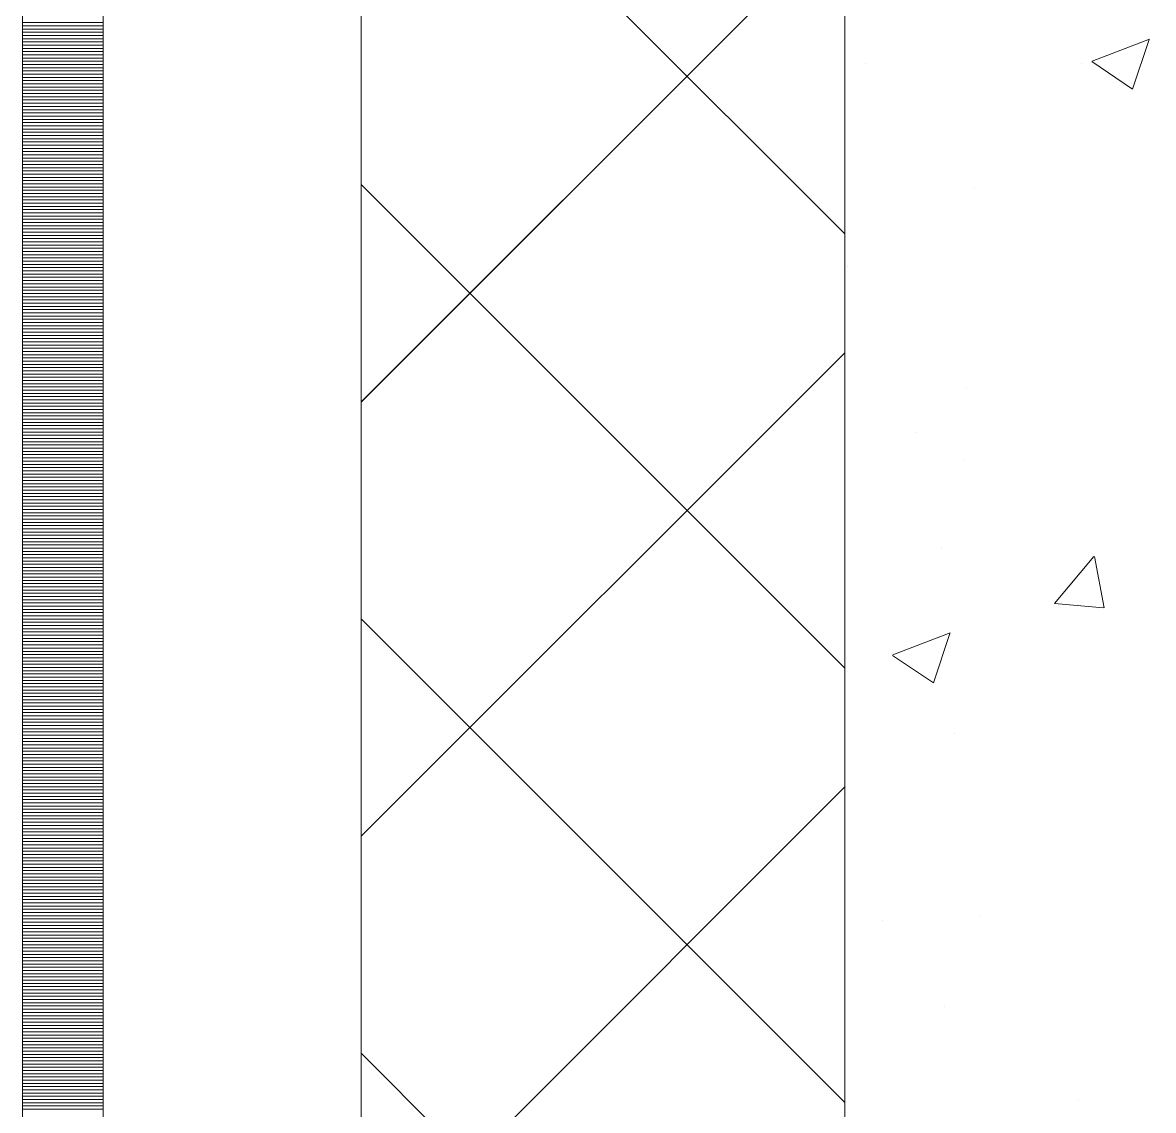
# Model space of a CAD drawing. Header units: millimetres. Extents: x 470010 to 1231400, y -134005 to 421770.
# Drawn here: x 672518.6 to 672869.3, y -40960.9 to -40623.5 of the extents above; entities that cross this region are included whole.
import ezdxf
from ezdxf.enums import TextEntityAlignment as Align

# ---------------------------------------------------------------- set-up
doc = ezdxf.new("R2010")
doc.units = ezdxf.units.MM
doc.linetypes.add('DASHED', pattern=[19.05, 12.7, -6.35])
doc.layers.get('Defpoints').update_dxf_attribs({"color": 140})
doc.layers.add('АР_Делит', color=120, linetype='Continuous', lineweight=0, plot=False)
for name, color, linetype, lineweight in [('АР_Стены ПЕНОблок', 52, 'Continuous', 20), ('АР_Тонкая', 254, 'Continuous', 5), ('АР_Утеплитель', 31, 'Continuous', 0), ('АР_Штриховка', 8, 'Continuous', 0)]:
    doc.layers.add(name, color=color, linetype=linetype, lineweight=lineweight)
doc.layers.add('РД_Оси_100', color=7, linetype='Continuous', lineweight=0, true_color=0x525252)
doc.styles.add('style1', font='ARIALN.TTF')

# ---------------------------------------------------------------- blocks, each defined once
blk = doc.blocks.new('СОШ_2200_АР_ОСИ_М100_28.05.24')
at = {"layer": 'АР_Делит', "color": 251, "linetype": 'DASHED', "true_color": 0x636466}
blk.add_lwpolyline([(114955, 135155), (114955, -355), (93595.036, -355), (93595.036, 13855), (94145, 13855), (94145, 68320), (66055, 68320), (66055, 13857.73), (83455, 13857.73), (83455, -355), (45245, -355), (45245, 13145), (44695, 13145), (44695, 26755), (45245, 26755), (45245, 68320), (20455, 68320), (20455, 26755), (27955, 26755), (27955, 13145), (-355, 13145), (-355, 100855)], dxfattribs=at)
blk = doc.blocks.new('A$C9108343f')
at = {"layer": 'АР_Стены ПЕНОблок', "color": 18, "linetype": 'Continuous', "lineweight": 20, "true_color": 0x000000}
blk.add_line((7054.96, 97555), (7054.96, 21355), dxfattribs=at)
at = {"layer": 'АР_Тонкая', "color": 18, "linetype": 'Continuous', "lineweight": 5, "true_color": 0x000000}
for p, q in [((6799.96, 97555), (6799.96, 21355)), ((6824.96, 97555), (6824.96, 21355)), ((6824.96, 21355), (6824.96, 97555)), ((6904.96, 21355), (6904.96, 97555))]:
    blk.add_line(p, q, dxfattribs=at)
at = {"layer": 'АР_Утеплитель', "color": 18, "linetype": 'Continuous', "lineweight": 0, "true_color": 0x000000}
for p, q in [((6904.96, 97555), (6904.96, 21355)), ((7054.96, 21355), (7054.96, 97555))]:
    blk.add_line(p, q, dxfattribs=at)
at = {"layer": 'АР_Штриховка', "color": 18, "linetype": 'Continuous', "lineweight": 0, "true_color": 0x000000}
for p, q in [((7054.96, 59677.22), (6904.96, 59827.22)), ((6904.96, 59625.08), (7054.96, 59775.08)), ((6799.96, 59742.75), (6824.96, 59742.75)), ((6799.96, 59741.75), (6824.96, 59741.75)), ((6799.96, 59740.75), (6824.96, 59740.75)), ((6799.96, 59739.75), (6824.96, 59739.75)), ((6799.96, 59738.75), (6824.96, 59738.75)), ((6799.96, 59737.75), (6824.96, 59737.75)), ((7131.69, 59730.81), (7149.48, 59737.64)), ((6799.96, 59736.75), (6824.96, 59736.75)), ((6799.96, 59735.75), (6824.96, 59735.75)), ((6799.96, 59734.75), (6824.96, 59734.75)), ((7144.27, 59722.14), (7149.42, 59737.49)), ((6799.96, 59733.75), (6824.96, 59733.75)), ((6799.96, 59732.75), (6824.96, 59732.75)), ((6799.96, 59731.75), (6824.96, 59731.75)), ((6799.96, 59730.75), (6824.96, 59730.75)), ((7131.63, 59730.67), (7144.26, 59722.14)), ((6799.96, 59729.75), (6824.96, 59729.75)), ((6799.96, 59728.75), (6824.96, 59728.75)), ((6799.96, 59727.75), (6824.96, 59727.75)), ((7061.34, 59730), (7061.34, 59730)), ((7128.34, 59730.06), (7128.34, 59730.06)), ((6799.96, 59726.75), (6824.96, 59726.75)), ((6799.96, 59725.75), (6824.96, 59725.75)), ((6799.96, 59724.75), (6824.96, 59724.75)), ((6799.96, 59723.75), (6824.96, 59723.75)), ((6799.96, 59722.75), (6824.96, 59722.75)), ((6799.96, 59721.75), (6824.96, 59721.75)), ((6799.96, 59720.75), (6824.96, 59720.75)), ((6799.96, 59719.75), (6824.96, 59719.75)), ((6799.96, 59718.75), (6824.96, 59718.75)), ((6799.96, 59717.75), (6824.96, 59717.75)), ((6799.96, 59716.75), (6824.96, 59716.75)), ((6799.96, 59715.75), (6824.96, 59715.75)), ((6799.96, 59714.75), (6824.96, 59714.75)), ((6799.96, 59713.75), (6824.96, 59713.75)), ((6799.96, 59712.75), (6824.96, 59712.75)), ((6799.96, 59711.75), (6824.96, 59711.75)), ((6799.96, 59710.75), (6824.96, 59710.75)), ((6799.96, 59709.75), (6824.96, 59709.75)), ((6799.96, 59708.75), (6824.96, 59708.75)), ((6799.96, 59707.75), (6824.96, 59707.75)), ((6799.96, 59706.75), (6824.96, 59706.75)), ((6799.96, 59705.75), (6824.96, 59705.75)), ((6799.96, 59704.75), (6824.96, 59704.75)), ((6799.96, 59703.75), (6824.96, 59703.75)), ((6799.96, 59702.75), (6824.96, 59702.75)), ((6799.96, 59701.75), (6824.96, 59701.75)), ((6799.96, 59700.75), (6824.96, 59700.75)), ((6799.96, 59699.75), (6824.96, 59699.75)), ((6799.96, 59698.75), (6824.96, 59698.75)), ((6799.96, 59697.75), (6824.96, 59697.75)), ((6799.96, 59696.75), (6824.96, 59696.75)), ((6799.96, 59695.75), (6824.96, 59695.75)), ((6799.96, 59694.75), (6824.96, 59694.75)), ((6799.96, 59693.75), (6824.96, 59693.75)), ((6799.96, 59692.75), (6824.96, 59692.75)), ((7054.96, 59542.52), (6904.96, 59692.52)), ((6799.96, 59691.75), (6824.96, 59691.75)), ((6799.96, 59690.75), (6824.96, 59690.75)), ((6799.96, 59689.75), (6824.96, 59689.75)), ((6799.96, 59688.75), (6824.96, 59688.75)), ((7095.12, 59691.36), (7095.12, 59691.36)), ((6799.96, 59687.75), (6824.96, 59687.75)), ((6799.96, 59686.75), (6824.96, 59686.75)), ((6799.96, 59685.75), (6824.96, 59685.75)), ((6799.96, 59684.75), (6824.96, 59684.75)), ((6799.96, 59683.75), (6824.96, 59683.75)), ((6799.96, 59682.75), (6824.96, 59682.75)), ((6799.96, 59681.75), (6824.96, 59681.75)), ((6799.96, 59680.75), (6824.96, 59680.75)), ((6799.96, 59679.75), (6824.96, 59679.75)), ((6799.96, 59678.75), (6824.96, 59678.75)), ((6799.96, 59677.75), (6824.96, 59677.75)), ((6799.96, 59676.75), (6824.96, 59676.75)), ((6799.96, 59675.75), (6824.96, 59675.75)), ((6799.96, 59674.75), (6824.96, 59674.75)), ((6799.96, 59673.75), (6824.96, 59673.75)), ((6799.96, 59672.75), (6824.96, 59672.75)), ((6799.96, 59671.75), (6824.96, 59671.75)), ((6799.96, 59670.75), (6824.96, 59670.75)), ((6799.96, 59669.75), (6824.96, 59669.75)), ((6799.96, 59668.75), (6824.96, 59668.75)), ((6799.96, 59667.75), (6824.96, 59667.75)), ((6799.96, 59666.75), (6824.96, 59666.75)), ((6799.96, 59665.75), (6824.96, 59665.75)), ((6799.96, 59664.75), (6824.96, 59664.75)), ((7055.76, 59667.23), (7055.76, 59667.23)), ((6799.96, 59663.75), (6824.96, 59663.75)), ((6799.96, 59662.75), (6824.96, 59662.75)), ((6799.96, 59661.75), (6824.96, 59661.75)), ((6799.96, 59660.75), (6824.96, 59660.75)), ((6799.96, 59659.75), (6824.96, 59659.75)), ((6799.96, 59658.75), (6824.96, 59658.75)), ((6799.96, 59657.75), (6824.96, 59657.75)), ((6799.96, 59656.75), (6824.96, 59656.75)), ((6799.96, 59655.75), (6824.96, 59655.75)), ((6799.96, 59654.75), (6824.96, 59654.75)), ((6799.96, 59653.75), (6824.96, 59653.75)), ((6799.96, 59652.75), (6824.96, 59652.75)), ((6799.96, 59651.75), (6824.96, 59651.75)), ((6799.96, 59650.75), (6824.96, 59650.75)), ((6799.96, 59649.75), (6824.96, 59649.75)), ((6799.96, 59648.75), (6824.96, 59648.75)), ((6799.96, 59647.75), (6824.96, 59647.75)), ((6799.96, 59646.75), (6824.96, 59646.75)), ((6799.96, 59645.75), (6824.96, 59645.75)), ((6799.96, 59644.75), (6824.96, 59644.75)), ((6799.96, 59643.75), (6824.96, 59643.75)), ((6799.96, 59642.75), (6824.96, 59642.75)), ((6799.96, 59641.75), (6824.96, 59641.75)), ((6799.96, 59640.75), (6824.96, 59640.75)), ((6799.96, 59639.75), (6824.96, 59639.75)), ((6904.96, 59490.38), (7054.96, 59640.38)), ((6799.96, 59638.75), (6824.96, 59638.75)), ((6799.96, 59637.75), (6824.96, 59637.75)), ((6799.96, 59636.75), (6824.96, 59636.75)), ((6799.96, 59635.75), (6824.96, 59635.75)), ((6799.96, 59634.75), (6824.96, 59634.75)), ((6799.96, 59633.75), (6824.96, 59633.75)), ((6799.96, 59632.75), (6824.96, 59632.75)), ((6799.96, 59631.75), (6824.96, 59631.75)), ((6799.96, 59630.75), (6824.96, 59630.75)), ((6799.96, 59629.75), (6824.96, 59629.75)), ((7092.84, 59629.28), (7092.84, 59629.28)), ((6799.96, 59628.75), (6824.96, 59628.75)), ((6799.96, 59627.75), (6824.96, 59627.75)), ((6799.96, 59626.75), (6824.96, 59626.75)), ((6799.96, 59625.75), (6824.96, 59625.75)), ((6799.96, 59624.75), (6824.96, 59624.75)), ((6799.96, 59623.75), (6824.96, 59623.75)), ((6799.96, 59622.75), (6824.96, 59622.75)), ((6799.96, 59621.75), (6824.96, 59621.75)), ((6799.96, 59620.75), (6824.96, 59620.75)), ((6799.96, 59619.75), (6824.96, 59619.75)), ((6799.96, 59618.75), (6824.96, 59618.75)), ((6799.96, 59617.75), (6824.96, 59617.75)), ((6799.96, 59616.75), (6824.96, 59616.75)), ((6799.96, 59615.75), (6824.96, 59615.75)), ((7077.21, 59615.75), (7077.21, 59615.75)), ((6799.96, 59614.75), (6824.96, 59614.75)), ((6799.96, 59613.75), (6824.96, 59613.75)), ((6799.96, 59612.75), (6824.96, 59612.75)), ((6799.96, 59611.75), (6824.96, 59611.75)), ((6799.96, 59610.75), (6824.96, 59610.75)), ((6799.96, 59609.75), (6824.96, 59609.75)), ((6799.96, 59608.75), (6824.96, 59608.75)), ((6799.96, 59607.75), (6824.96, 59607.75)), ((6799.96, 59606.75), (6824.96, 59606.75)), ((6799.96, 59605.75), (6824.96, 59605.75)), ((6799.96, 59604.75), (6824.96, 59604.75)), ((7092.03, 59606.81), (7092.03, 59606.81)), ((6799.96, 59603.75), (6824.96, 59603.75)), ((6799.96, 59602.75), (6824.96, 59602.75)), ((6799.96, 59601.75), (6824.96, 59601.75)), ((6799.96, 59600.75), (6824.96, 59600.75)), ((6799.96, 59599.75), (6824.96, 59599.75)), ((6799.96, 59598.75), (6824.96, 59598.75)), ((6799.96, 59597.75), (6824.96, 59597.75)), ((6799.96, 59596.75), (6824.96, 59596.75)), ((6799.96, 59595.75), (6824.96, 59595.75)), ((6799.96, 59594.75), (6824.96, 59594.75)), ((6799.96, 59593.75), (6824.96, 59593.75)), ((6799.96, 59592.75), (6824.96, 59592.75)), ((6799.96, 59591.75), (6824.96, 59591.75)), ((6799.96, 59590.75), (6824.96, 59590.75)), ((6799.96, 59589.75), (6824.96, 59589.75)), ((6799.96, 59588.75), (6824.96, 59588.75)), ((6799.96, 59587.75), (6824.96, 59587.75)), ((6799.96, 59586.75), (6824.96, 59586.75)), ((6799.96, 59585.75), (6824.96, 59585.75)), ((6799.96, 59584.75), (6824.96, 59584.75)), ((6799.96, 59583.75), (6824.96, 59583.75)), ((6799.96, 59582.75), (6824.96, 59582.75)), ((6799.96, 59581.75), (6824.96, 59581.75)), ((6799.96, 59580.75), (6824.96, 59580.75)), ((6799.96, 59579.75), (6824.96, 59579.75)), ((6799.96, 59578.75), (6824.96, 59578.75)), ((6799.96, 59577.75), (6824.96, 59577.75)), ((6799.96, 59576.75), (6824.96, 59576.75)), ((7085.14, 59579.71), (7085.14, 59579.71)), ((7120.02, 59562.57), (7132.26, 59577.16)), ((7135.41, 59561.28), (7132.48, 59577.2)), ((6799.96, 59575.75), (6824.96, 59575.75)), ((6799.96, 59574.75), (6824.96, 59574.75)), ((6799.96, 59573.75), (6824.96, 59573.75)), ((6799.96, 59572.75), (6824.96, 59572.75)), ((6799.96, 59571.75), (6824.96, 59571.75)), ((6799.96, 59570.75), (6824.96, 59570.75)), ((6799.96, 59569.75), (6824.96, 59569.75)), ((6799.96, 59568.75), (6824.96, 59568.75)), ((6799.96, 59567.75), (6824.96, 59567.75)), ((6799.96, 59566.75), (6824.96, 59566.75)), ((6799.96, 59565.75), (6824.96, 59565.75)), ((6799.96, 59564.75), (6824.96, 59564.75)), ((6799.96, 59563.75), (6824.96, 59563.75)), ((6799.96, 59562.75), (6824.96, 59562.75)), ((7120.01, 59562.57), (7135.2, 59561.24)), ((6799.96, 59561.75), (6824.96, 59561.75)), ((6799.96, 59560.75), (6824.96, 59560.75)), ((6799.96, 59559.75), (6824.96, 59559.75)), ((6799.96, 59558.75), (6824.96, 59558.75)), ((6799.96, 59557.75), (6824.96, 59557.75)), ((6799.96, 59556.75), (6824.96, 59556.75)), ((6799.96, 59555.75), (6824.96, 59555.75)), ((7054.96, 59407.81), (6904.96, 59557.81)), ((6799.96, 59554.75), (6824.96, 59554.75)), ((6799.96, 59553.75), (6824.96, 59553.75)), ((6799.96, 59552.75), (6824.96, 59552.75)), ((6799.96, 59551.75), (6824.96, 59551.75)), ((7069.89, 59546.62), (7087.67, 59553.45)), ((7082.47, 59537.95), (7087.62, 59553.3)), ((6799.96, 59550.75), (6824.96, 59550.75)), ((6799.96, 59549.75), (6824.96, 59549.75)), ((6799.96, 59548.75), (6824.96, 59548.75)), ((6799.96, 59547.75), (6824.96, 59547.75)), ((6799.96, 59546.75), (6824.96, 59546.75)), ((6799.96, 59545.75), (6824.96, 59545.75)), ((6799.96, 59544.75), (6824.96, 59544.75)), ((7069.82, 59546.48), (7082.46, 59537.96)), ((6799.96, 59543.75), (6824.96, 59543.75)), ((6799.96, 59542.75), (6824.96, 59542.75)), ((6799.96, 59541.75), (6824.96, 59541.75)), ((6799.96, 59540.75), (6824.96, 59540.75)), ((6799.96, 59539.75), (6824.96, 59539.75)), ((6799.96, 59538.75), (6824.96, 59538.75)), ((6799.96, 59537.75), (6824.96, 59537.75)), ((6799.96, 59536.75), (6824.96, 59536.75)), ((6799.96, 59535.75), (6824.96, 59535.75)), ((6799.96, 59534.75), (6824.96, 59534.75)), ((6799.96, 59533.75), (6824.96, 59533.75)), ((6799.96, 59532.75), (6824.96, 59532.75)), ((6799.96, 59531.75), (6824.96, 59531.75)), ((6799.96, 59530.75), (6824.96, 59530.75)), ((6799.96, 59529.75), (6824.96, 59529.75)), ((6799.96, 59528.75), (6824.96, 59528.75)), ((6799.96, 59527.75), (6824.96, 59527.75)), ((6799.96, 59526.75), (6824.96, 59526.75)), ((6799.96, 59525.75), (6824.96, 59525.75)), ((6799.96, 59524.75), (6824.96, 59524.75)), ((6799.96, 59523.75), (6824.96, 59523.75)), ((6799.96, 59522.75), (6824.96, 59522.75)), ((6799.96, 59521.75), (6824.96, 59521.75)), ((6799.96, 59520.75), (6824.96, 59520.75)), ((7088.94, 59522.25), (7088.94, 59522.25)), ((6799.96, 59519.75), (6824.96, 59519.75)), ((6799.96, 59518.75), (6824.96, 59518.75)), ((6799.96, 59517.75), (6824.96, 59517.75)), ((6799.96, 59516.75), (6824.96, 59516.75)), ((6799.96, 59515.75), (6824.96, 59515.75)), ((6799.96, 59514.75), (6824.96, 59514.75)), ((6799.96, 59513.75), (6824.96, 59513.75)), ((6799.96, 59512.75), (6824.96, 59512.75)), ((6799.96, 59511.75), (6824.96, 59511.75)), ((6799.96, 59510.75), (6824.96, 59510.75)), ((6799.96, 59509.75), (6824.96, 59509.75)), ((6799.96, 59508.75), (6824.96, 59508.75)), ((6799.96, 59507.75), (6824.96, 59507.75)), ((6799.96, 59506.75), (6824.96, 59506.75)), ((6799.96, 59505.75), (6824.96, 59505.75)), ((6799.96, 59504.75), (6824.96, 59504.75)), ((6799.96, 59503.75), (6824.96, 59503.75)), ((6799.96, 59502.75), (6824.96, 59502.75)), ((6904.96, 59355.68), (7054.96, 59505.68)), ((6799.96, 59501.75), (6824.96, 59501.75)), ((6799.96, 59500.75), (6824.96, 59500.75)), ((6799.96, 59499.75), (6824.96, 59499.75)), ((6799.96, 59498.75), (6824.96, 59498.75)), ((6799.96, 59497.75), (6824.96, 59497.75)), ((6799.96, 59496.75), (6824.96, 59496.75)), ((6799.96, 59495.75), (6824.96, 59495.75)), ((6799.96, 59494.75), (6824.96, 59494.75)), ((6799.96, 59493.75), (6824.96, 59493.75)), ((6799.96, 59492.75), (6824.96, 59492.75)), ((6799.96, 59491.75), (6824.96, 59491.75)), ((6799.96, 59490.75), (6824.96, 59490.75)), ((6799.96, 59489.75), (6824.96, 59489.75)), ((6799.96, 59488.75), (6824.96, 59488.75)), ((6799.96, 59487.75), (6824.96, 59487.75)), ((6799.96, 59486.75), (6824.96, 59486.75)), ((6799.96, 59485.75), (6824.96, 59485.75)), ((6799.96, 59484.75), (6824.96, 59484.75)), ((6799.96, 59483.75), (6824.96, 59483.75)), ((6799.96, 59482.75), (6824.96, 59482.75)), ((6799.96, 59481.75), (6824.96, 59481.75)), ((6799.96, 59480.75), (6824.96, 59480.75)), ((6799.96, 59479.75), (6824.96, 59479.75)), ((6799.96, 59478.75), (6824.96, 59478.75)), ((6799.96, 59477.75), (6824.96, 59477.75)), ((6799.96, 59476.75), (6824.96, 59476.75)), ((6799.96, 59475.75), (6824.96, 59475.75)), ((6799.96, 59474.75), (6824.96, 59474.75)), ((6799.96, 59473.75), (6824.96, 59473.75)), ((6799.96, 59472.75), (6824.96, 59472.75)), ((6799.96, 59471.75), (6824.96, 59471.75)), ((6799.96, 59470.75), (6824.96, 59470.75)), ((6799.96, 59469.75), (6824.96, 59469.75)), ((6799.96, 59468.75), (6824.96, 59468.75)), ((6799.96, 59467.75), (6824.96, 59467.75)), ((6799.96, 59466.75), (6824.96, 59466.75)), ((6799.96, 59465.75), (6824.96, 59465.75)), ((6799.96, 59464.75), (6824.96, 59464.75)), ((7066.73, 59464.19), (7066.73, 59464.19)), ((7096.94, 59465.36), (7096.94, 59465.36)), ((6799.96, 59463.75), (6824.96, 59463.75)), ((6799.96, 59462.75), (6824.96, 59462.75)), ((6799.96, 59461.75), (6824.96, 59461.75)), ((6799.96, 59460.75), (6824.96, 59460.75)), ((6799.96, 59459.75), (6824.96, 59459.75)), ((6799.96, 59458.75), (6824.96, 59458.75)), ((6799.96, 59457.75), (6824.96, 59457.75)), ((6799.96, 59456.75), (6824.96, 59456.75)), ((6799.96, 59455.75), (6824.96, 59455.75)), ((6799.96, 59454.75), (6824.96, 59454.75)), ((6799.96, 59453.75), (6824.96, 59453.75)), ((6799.96, 59452.75), (6824.96, 59452.75)), ((6799.96, 59451.75), (6824.96, 59451.75)), ((6799.96, 59450.75), (6824.96, 59450.75)), ((6799.96, 59449.75), (6824.96, 59449.75)), ((6799.96, 59448.75), (6824.96, 59448.75)), ((6799.96, 59447.75), (6824.96, 59447.75)), ((6799.96, 59446.75), (6824.96, 59446.75)), ((6799.96, 59445.75), (6824.96, 59445.75)), ((6799.96, 59444.75), (6824.96, 59444.75)), ((6799.96, 59443.75), (6824.96, 59443.75)), ((6799.96, 59442.75), (6824.96, 59442.75)), ((6799.96, 59441.75), (6824.96, 59441.75)), ((6799.96, 59440.75), (6824.96, 59440.75)), ((6799.96, 59439.75), (6824.96, 59439.75)), ((6799.96, 59438.75), (6824.96, 59438.75)), ((6799.96, 59437.75), (6824.96, 59437.75)), ((6799.96, 59436.75), (6824.96, 59436.75)), ((7085.85, 59437.7), (7085.85, 59437.7)), ((6799.96, 59435.75), (6824.96, 59435.75)), ((6799.96, 59434.75), (6824.96, 59434.75)), ((6799.96, 59433.75), (6824.96, 59433.75)), ((6799.96, 59432.75), (6824.96, 59432.75)), ((6799.96, 59431.75), (6824.96, 59431.75)), ((6799.96, 59430.75), (6824.96, 59430.75)), ((6799.96, 59429.75), (6824.96, 59429.75)), ((6799.96, 59428.75), (6824.96, 59428.75)), ((6799.96, 59427.75), (6824.96, 59427.75)), ((6799.96, 59426.75), (6824.96, 59426.75)), ((6799.96, 59425.75), (6824.96, 59425.75)), ((6799.96, 59424.75), (6824.96, 59424.75)), ((6799.96, 59423.75), (6824.96, 59423.75)), ((6799.96, 59422.75), (6824.96, 59422.75)), ((7054.96, 59273.11), (6904.96, 59423.11)), ((6799.96, 59421.75), (6824.96, 59421.75)), ((6799.96, 59420.75), (6824.96, 59420.75)), ((6799.96, 59419.75), (6824.96, 59419.75)), ((6799.96, 59418.75), (6824.96, 59418.75)), ((6799.96, 59417.75), (6824.96, 59417.75)), ((6799.96, 59416.75), (6824.96, 59416.75)), ((6799.96, 59415.75), (6824.96, 59415.75)), ((6799.96, 59414.75), (6824.96, 59414.75)), ((6799.96, 59413.75), (6824.96, 59413.75)), ((6799.96, 59412.75), (6824.96, 59412.75)), ((6799.96, 59411.75), (6824.96, 59411.75)), ((6799.96, 59410.75), (6824.96, 59410.75)), ((6799.96, 59409.75), (6824.96, 59409.75)), ((6799.96, 59408.75), (6824.96, 59408.75)), ((7127.59, 59408.42), (7127.59, 59408.42)), ((6799.96, 59407.75), (6824.96, 59407.75)), ((6799.96, 59406.75), (6824.96, 59406.75)), ((6799.96, 59405.75), (6824.96, 59405.75))]:
    blk.add_line(p, q, dxfattribs=at)
at = {"layer": 'РД_Оси_100'}
blk.add_blockref('СОШ_2200_АР_ОСИ_М100_28.05.24', (7154.96, 6755), dxfattribs=at)
at = {"layer": 'Defpoints', "color": 18, "true_color": 0x000000, "style": 'style1'}
for p in [(143949.34, 316089.12), (143974.98, 281639.5), (143890.4, 273244.71), (143839.99, 264276.81), (143967.75, 254892.38), (12251.96, 104178.14), (12382.58, 96023.14)]:
    blk.add_attdef('АР-ПОМЕЩЕНИЕ:НАИМЕНОВАНИЕ', text='', height=100, dxfattribs=at).set_placement(p, align=Align.MIDDLE)
at = {"layer": 'Defpoints', "color": 18, "true_color": 0x000000, "style": 'style1', "flags": 8}
for p in [(143951.3, 279099.09), (143848.34, 269251.11), (143875.33, 260094.25), (144049.74, 250824.7), (163419.28, 238153.36), (155897.46, 237965.97), (183037.2, 237965.97), (143342.94, 237876.19)]:
    blk.add_attdef('АР-ПОМЕЩЕНИЕ:НАИМЕНОВАНИЕ', text='', height=100, dxfattribs=at).set_placement(p, align=Align.MIDDLE)

msp = doc.modelspace()

# ---------------------------------------------------------------- linework, layer by layer
at = {"layer": 'АР_Стены ПЕНОблок', "color": 18, "linetype": 'Continuous', "lineweight": 20, "true_color": 0x000000}
msp.add_line((672773.57, -2811.242), (672773.57, -79011.242), dxfattribs=at)
at = {"layer": 'АР_Тонкая', "color": 18, "linetype": 'Continuous', "lineweight": 5, "true_color": 0x000000}
for p, q in [((672518.57, -2811.242), (672518.57, -79011.242)), ((672543.57, -2811.242), (672543.57, -79011.242)), ((672543.57, -79011.242), (672543.57, -2811.242)), ((672623.57, -79011.242), (672623.57, -2811.242))]:
    msp.add_line(p, q, dxfattribs=at)
at = {"layer": 'АР_Утеплитель', "color": 18, "linetype": 'Continuous', "lineweight": 0, "true_color": 0x000000}
for p, q in [((672623.57, -2811.242), (672623.57, -79011.242)), ((672773.57, -79011.242), (672773.57, -2811.242))]:
    msp.add_line(p, q, dxfattribs=at)
at = {"layer": 'АР_Штриховка', "color": 18, "linetype": 'Continuous', "lineweight": 0, "true_color": 0x000000}
for p, q in [((672773.57, -40689.021), (672623.57, -40539.021)), ((672623.57, -40741.158), (672773.57, -40591.158)), ((672518.57, -40624.492), (672543.57, -40624.492)), ((672518.57, -40625.492), (672543.57, -40625.492)), ((672518.57, -40626.492), (672543.57, -40626.492)), ((672518.57, -40627.492), (672543.57, -40627.492)), ((672518.57, -40628.492), (672543.57, -40628.492)), ((672518.57, -40629.492), (672543.57, -40629.492)), ((672518.57, -40630.492), (672543.57, -40630.492)), ((672518.57, -40631.492), (672543.57, -40631.492)), ((672850.303, -40635.433), (672868.087, -40628.606)), ((672862.886, -40644.103), (672868.036, -40628.754)), ((672518.57, -40632.492), (672543.57, -40632.492)), ((672518.57, -40633.492), (672543.57, -40633.492)), ((672518.57, -40634.492), (672543.57, -40634.492)), ((672518.57, -40635.492), (672543.57, -40635.492)), ((672518.57, -40636.492), (672543.57, -40636.492)), ((672518.57, -40637.492), (672543.57, -40637.492)), ((672518.57, -40638.492), (672543.57, -40638.492)), ((672850.238, -40635.577), (672862.872, -40644.099)), ((672518.57, -40639.492), (672543.57, -40639.492)), ((672518.57, -40640.492), (672543.57, -40640.492)), ((672518.57, -40641.492), (672543.57, -40641.492)), ((672518.57, -40642.492), (672543.57, -40642.492)), ((672518.57, -40643.492), (672543.57, -40643.492)), ((672518.57, -40644.492), (672543.57, -40644.492)), ((672518.57, -40645.492), (672543.57, -40645.492)), ((672518.57, -40646.492), (672543.57, -40646.492)), ((672518.57, -40647.492), (672543.57, -40647.492)), ((672518.57, -40648.492), (672543.57, -40648.492)), ((672518.57, -40649.492), (672543.57, -40649.492)), ((672518.57, -40650.492), (672543.57, -40650.492)), ((672518.57, -40651.492), (672543.57, -40651.492)), ((672518.57, -40652.492), (672543.57, -40652.492)), ((672518.57, -40653.492), (672543.57, -40653.492)), ((672518.57, -40654.492), (672543.57, -40654.492)), ((672518.57, -40655.492), (672543.57, -40655.492)), ((672518.57, -40656.492), (672543.57, -40656.492)), ((672518.57, -40657.492), (672543.57, -40657.492)), ((672518.57, -40658.492), (672543.57, -40658.492)), ((672518.57, -40659.492), (672543.57, -40659.492)), ((672518.57, -40660.492), (672543.57, -40660.492)), ((672518.57, -40661.492), (672543.57, -40661.492)), ((672518.57, -40662.492), (672543.57, -40662.492)), ((672518.57, -40663.492), (672543.57, -40663.492)), ((672518.57, -40664.492), (672543.57, -40664.492)), ((672518.57, -40665.492), (672543.57, -40665.492)), ((672518.57, -40666.492), (672543.57, -40666.492)), ((672518.57, -40667.492), (672543.57, -40667.492)), ((672518.57, -40668.492), (672543.57, -40668.492)), ((672518.57, -40669.492), (672543.57, -40669.492)), ((672518.57, -40670.492), (672543.57, -40670.492)), ((672518.57, -40671.492), (672543.57, -40671.492)), ((672518.57, -40672.492), (672543.57, -40672.492)), ((672518.57, -40673.492), (672543.57, -40673.492)), ((672773.57, -40823.725), (672623.57, -40673.725)), ((672518.57, -40674.492), (672543.57, -40674.492)), ((672518.57, -40675.492), (672543.57, -40675.492)), ((672518.57, -40676.492), (672543.57, -40676.492)), ((672518.57, -40677.492), (672543.57, -40677.492)), ((672518.57, -40678.492), (672543.57, -40678.492)), ((672518.57, -40679.492), (672543.57, -40679.492)), ((672518.57, -40680.492), (672543.57, -40680.492)), ((672518.57, -40681.492), (672543.57, -40681.492)), ((672518.57, -40682.492), (672543.57, -40682.492)), ((672518.57, -40683.492), (672543.57, -40683.492)), ((672518.57, -40684.492), (672543.57, -40684.492)), ((672518.57, -40685.492), (672543.57, -40685.492)), ((672518.57, -40686.492), (672543.57, -40686.492)), ((672518.57, -40687.492), (672543.57, -40687.492)), ((672518.57, -40688.492), (672543.57, -40688.492)), ((672518.57, -40689.492), (672543.57, -40689.492)), ((672518.57, -40690.492), (672543.57, -40690.492)), ((672518.57, -40691.492), (672543.57, -40691.492)), ((672518.57, -40692.492), (672543.57, -40692.492)), ((672518.57, -40693.492), (672543.57, -40693.492)), ((672518.57, -40694.492), (672543.57, -40694.492)), ((672518.57, -40695.492), (672543.57, -40695.492)), ((672518.57, -40696.492), (672543.57, -40696.492)), ((672518.57, -40697.492), (672543.57, -40697.492)), ((672518.57, -40698.492), (672543.57, -40698.492)), ((672518.57, -40699.492), (672543.57, -40699.492)), ((672518.57, -40700.492), (672543.57, -40700.492)), ((672518.57, -40701.492), (672543.57, -40701.492)), ((672518.57, -40702.492), (672543.57, -40702.492)), ((672518.57, -40703.492), (672543.57, -40703.492)), ((672518.57, -40704.492), (672543.57, -40704.492)), ((672518.57, -40705.492), (672543.57, -40705.492)), ((672518.57, -40706.492), (672543.57, -40706.492)), ((672518.57, -40707.492), (672543.57, -40707.492)), ((672518.57, -40708.492), (672543.57, -40708.492)), ((672518.57, -40709.492), (672543.57, -40709.492)), ((672518.57, -40710.492), (672543.57, -40710.492)), ((672518.57, -40711.492), (672543.57, -40711.492)), ((672518.57, -40712.492), (672543.57, -40712.492)), ((672518.57, -40713.492), (672543.57, -40713.492)), ((672518.57, -40714.492), (672543.57, -40714.492)), ((672518.57, -40715.492), (672543.57, -40715.492)), ((672518.57, -40716.492), (672543.57, -40716.492)), ((672518.57, -40717.492), (672543.57, -40717.492)), ((672518.57, -40718.492), (672543.57, -40718.492)), ((672518.57, -40719.492), (672543.57, -40719.492)), ((672518.57, -40720.492), (672543.57, -40720.492)), ((672518.57, -40721.492), (672543.57, -40721.492)), ((672518.57, -40722.492), (672543.57, -40722.492)), ((672518.57, -40723.492), (672543.57, -40723.492)), ((672518.57, -40724.492), (672543.57, -40724.492)), ((672518.57, -40725.492), (672543.57, -40725.492)), ((672518.57, -40726.492), (672543.57, -40726.492)), ((672623.57, -40875.862), (672773.57, -40725.862)), ((672518.57, -40727.492), (672543.57, -40727.492)), ((672518.57, -40728.492), (672543.57, -40728.492)), ((672518.57, -40729.492), (672543.57, -40729.492)), ((672518.57, -40730.492), (672543.57, -40730.492)), ((672518.57, -40731.492), (672543.57, -40731.492)), ((672518.57, -40732.492), (672543.57, -40732.492)), ((672518.57, -40733.492), (672543.57, -40733.492)), ((672518.57, -40734.492), (672543.57, -40734.492)), ((672518.57, -40735.492), (672543.57, -40735.492)), ((672518.57, -40736.492), (672543.57, -40736.492)), ((672518.57, -40737.492), (672543.57, -40737.492)), ((672518.57, -40738.492), (672543.57, -40738.492)), ((672518.57, -40739.492), (672543.57, -40739.492)), ((672518.57, -40740.492), (672543.57, -40740.492)), ((672518.57, -40741.492), (672543.57, -40741.492)), ((672518.57, -40742.492), (672543.57, -40742.492)), ((672518.57, -40743.492), (672543.57, -40743.492)), ((672518.57, -40744.492), (672543.57, -40744.492)), ((672518.57, -40745.492), (672543.57, -40745.492)), ((672518.57, -40746.492), (672543.57, -40746.492)), ((672518.57, -40747.492), (672543.57, -40747.492)), ((672518.57, -40748.492), (672543.57, -40748.492)), ((672518.57, -40749.492), (672543.57, -40749.492)), ((672518.57, -40750.492), (672543.57, -40750.492)), ((672518.57, -40751.492), (672543.57, -40751.492)), ((672518.57, -40752.492), (672543.57, -40752.492)), ((672518.57, -40753.492), (672543.57, -40753.492)), ((672518.57, -40754.492), (672543.57, -40754.492)), ((672518.57, -40755.492), (672543.57, -40755.492)), ((672518.57, -40756.492), (672543.57, -40756.492)), ((672518.57, -40757.492), (672543.57, -40757.492)), ((672518.57, -40758.492), (672543.57, -40758.492)), ((672518.57, -40759.492), (672543.57, -40759.492)), ((672518.57, -40760.492), (672543.57, -40760.492)), ((672518.57, -40761.492), (672543.57, -40761.492)), ((672518.57, -40762.492), (672543.57, -40762.492)), ((672518.57, -40763.492), (672543.57, -40763.492)), ((672518.57, -40764.492), (672543.57, -40764.492)), ((672518.57, -40765.492), (672543.57, -40765.492)), ((672518.57, -40766.492), (672543.57, -40766.492)), ((672518.57, -40767.492), (672543.57, -40767.492)), ((672518.57, -40768.492), (672543.57, -40768.492)), ((672518.57, -40769.492), (672543.57, -40769.492)), ((672518.57, -40770.492), (672543.57, -40770.492)), ((672518.57, -40771.492), (672543.57, -40771.492)), ((672518.57, -40772.492), (672543.57, -40772.492)), ((672518.57, -40773.492), (672543.57, -40773.492)), ((672518.57, -40774.492), (672543.57, -40774.492)), ((672518.57, -40775.492), (672543.57, -40775.492)), ((672518.57, -40776.492), (672543.57, -40776.492)), ((672518.57, -40777.492), (672543.57, -40777.492)), ((672518.57, -40778.492), (672543.57, -40778.492)), ((672518.57, -40779.492), (672543.57, -40779.492)), ((672518.57, -40780.492), (672543.57, -40780.492)), ((672518.57, -40781.492), (672543.57, -40781.492)), ((672518.57, -40782.492), (672543.57, -40782.492)), ((672518.57, -40783.492), (672543.57, -40783.492)), ((672518.57, -40784.492), (672543.57, -40784.492)), ((672518.57, -40785.492), (672543.57, -40785.492)), ((672518.57, -40786.492), (672543.57, -40786.492)), ((672518.57, -40787.492), (672543.57, -40787.492)), ((672518.57, -40788.492), (672543.57, -40788.492)), ((672518.57, -40789.492), (672543.57, -40789.492)), ((672838.627, -40803.671), (672850.873, -40789.078)), ((672854.027, -40804.964), (672851.09, -40789.042)), ((672518.57, -40790.492), (672543.57, -40790.492)), ((672518.57, -40791.492), (672543.57, -40791.492)), ((672518.57, -40792.492), (672543.57, -40792.492)), ((672518.57, -40793.492), (672543.57, -40793.492)), ((672518.57, -40794.492), (672543.57, -40794.492)), ((672518.57, -40795.492), (672543.57, -40795.492)), ((672518.57, -40796.492), (672543.57, -40796.492)), ((672518.57, -40797.492), (672543.57, -40797.492)), ((672518.57, -40798.492), (672543.57, -40798.492)), ((672518.57, -40799.492), (672543.57, -40799.492)), ((672518.57, -40800.492), (672543.57, -40800.492)), ((672518.57, -40801.492), (672543.57, -40801.492)), ((672518.57, -40802.492), (672543.57, -40802.492)), ((672518.57, -40803.492), (672543.57, -40803.492)), ((672518.57, -40804.492), (672543.57, -40804.492)), ((672518.57, -40805.492), (672543.57, -40805.492)), ((672518.57, -40806.492), (672543.57, -40806.492)), ((672838.627, -40803.676), (672853.809, -40805.004)), ((672518.57, -40807.492), (672543.57, -40807.492)), ((672518.57, -40808.492), (672543.57, -40808.492)), ((672518.57, -40809.492), (672543.57, -40809.492)), ((672518.57, -40810.492), (672543.57, -40810.492)), ((672773.57, -40958.429), (672623.57, -40808.429)), ((672518.57, -40811.492), (672543.57, -40811.492)), ((672518.57, -40812.492), (672543.57, -40812.492)), ((672518.57, -40813.492), (672543.57, -40813.492)), ((672788.501, -40819.621), (672806.285, -40812.794)), ((672801.084, -40828.291), (672806.234, -40812.942)), ((672518.57, -40814.492), (672543.57, -40814.492)), ((672518.57, -40815.492), (672543.57, -40815.492)), ((672518.57, -40816.492), (672543.57, -40816.492)), ((672518.57, -40817.492), (672543.57, -40817.492)), ((672518.57, -40818.492), (672543.57, -40818.492)), ((672518.57, -40819.492), (672543.57, -40819.492)), ((672518.57, -40820.492), (672543.57, -40820.492)), ((672788.436, -40819.765), (672801.07, -40828.287)), ((672518.57, -40821.492), (672543.57, -40821.492)), ((672518.57, -40822.492), (672543.57, -40822.492)), ((672518.57, -40823.492), (672543.57, -40823.492)), ((672518.57, -40824.492), (672543.57, -40824.492)), ((672518.57, -40825.492), (672543.57, -40825.492)), ((672518.57, -40826.492), (672543.57, -40826.492)), ((672518.57, -40827.492), (672543.57, -40827.492)), ((672518.57, -40828.492), (672543.57, -40828.492)), ((672518.57, -40829.492), (672543.57, -40829.492)), ((672518.57, -40830.492), (672543.57, -40830.492)), ((672518.57, -40831.492), (672543.57, -40831.492)), ((672518.57, -40832.492), (672543.57, -40832.492)), ((672518.57, -40833.492), (672543.57, -40833.492)), ((672518.57, -40834.492), (672543.57, -40834.492)), ((672518.57, -40835.492), (672543.57, -40835.492)), ((672518.57, -40836.492), (672543.57, -40836.492)), ((672518.57, -40837.492), (672543.57, -40837.492)), ((672518.57, -40838.492), (672543.57, -40838.492)), ((672518.57, -40839.492), (672543.57, -40839.492)), ((672518.57, -40840.492), (672543.57, -40840.492)), ((672518.57, -40841.492), (672543.57, -40841.492)), ((672518.57, -40842.492), (672543.57, -40842.492)), ((672518.57, -40843.492), (672543.57, -40843.492)), ((672518.57, -40844.492), (672543.57, -40844.492)), ((672518.57, -40845.492), (672543.57, -40845.492)), ((672518.57, -40846.492), (672543.57, -40846.492)), ((672518.57, -40847.492), (672543.57, -40847.492)), ((672518.57, -40848.492), (672543.57, -40848.492)), ((672518.57, -40849.492), (672543.57, -40849.492)), ((672518.57, -40850.492), (672543.57, -40850.492)), ((672518.57, -40851.492), (672543.57, -40851.492)), ((672518.57, -40852.492), (672543.57, -40852.492)), ((672518.57, -40853.492), (672543.57, -40853.492)), ((672518.57, -40854.492), (672543.57, -40854.492)), ((672518.57, -40855.492), (672543.57, -40855.492)), ((672518.57, -40856.492), (672543.57, -40856.492)), ((672518.57, -40857.492), (672543.57, -40857.492)), ((672518.57, -40858.492), (672543.57, -40858.492)), ((672518.57, -40859.492), (672543.57, -40859.492)), ((672518.57, -40860.492), (672543.57, -40860.492)), ((672518.57, -40861.492), (672543.57, -40861.492)), ((672518.57, -40862.492), (672543.57, -40862.492)), ((672623.57, -41010.566), (672773.57, -40860.566)), ((672518.57, -40863.492), (672543.57, -40863.492)), ((672518.57, -40864.492), (672543.57, -40864.492)), ((672518.57, -40865.492), (672543.57, -40865.492)), ((672518.57, -40866.492), (672543.57, -40866.492)), ((672518.57, -40867.492), (672543.57, -40867.492)), ((672518.57, -40868.492), (672543.57, -40868.492)), ((672518.57, -40869.492), (672543.57, -40869.492)), ((672518.57, -40870.492), (672543.57, -40870.492)), ((672518.57, -40871.492), (672543.57, -40871.492)), ((672518.57, -40872.492), (672543.57, -40872.492)), ((672518.57, -40873.492), (672543.57, -40873.492)), ((672518.57, -40874.492), (672543.57, -40874.492)), ((672518.57, -40875.492), (672543.57, -40875.492)), ((672518.57, -40876.492), (672543.57, -40876.492)), ((672518.57, -40877.492), (672543.57, -40877.492)), ((672518.57, -40878.492), (672543.57, -40878.492)), ((672518.57, -40879.492), (672543.57, -40879.492)), ((672518.57, -40880.492), (672543.57, -40880.492)), ((672518.57, -40881.492), (672543.57, -40881.492)), ((672518.57, -40882.492), (672543.57, -40882.492)), ((672518.57, -40883.492), (672543.57, -40883.492)), ((672518.57, -40884.492), (672543.57, -40884.492)), ((672518.57, -40885.492), (672543.57, -40885.492)), ((672518.57, -40886.492), (672543.57, -40886.492)), ((672518.57, -40887.492), (672543.57, -40887.492)), ((672518.57, -40888.492), (672543.57, -40888.492)), ((672518.57, -40889.492), (672543.57, -40889.492)), ((672518.57, -40890.492), (672543.57, -40890.492)), ((672518.57, -40891.492), (672543.57, -40891.492)), ((672518.57, -40892.492), (672543.57, -40892.492)), ((672518.57, -40893.492), (672543.57, -40893.492)), ((672518.57, -40894.492), (672543.57, -40894.492)), ((672518.57, -40895.492), (672543.57, -40895.492)), ((672518.57, -40896.492), (672543.57, -40896.492)), ((672518.57, -40897.492), (672543.57, -40897.492)), ((672518.57, -40898.492), (672543.57, -40898.492)), ((672518.57, -40899.492), (672543.57, -40899.492)), ((672518.57, -40900.492), (672543.57, -40900.492)), ((672518.57, -40901.492), (672543.57, -40901.492)), ((672518.57, -40902.492), (672543.57, -40902.492)), ((672518.57, -40903.492), (672543.57, -40903.492)), ((672518.57, -40904.492), (672543.57, -40904.492)), ((672518.57, -40905.492), (672543.57, -40905.492)), ((672518.57, -40906.492), (672543.57, -40906.492)), ((672518.57, -40907.492), (672543.57, -40907.492)), ((672518.57, -40908.492), (672543.57, -40908.492)), ((672518.57, -40909.492), (672543.57, -40909.492)), ((672518.57, -40910.492), (672543.57, -40910.492)), ((672518.57, -40911.492), (672543.57, -40911.492)), ((672518.57, -40912.492), (672543.57, -40912.492)), ((672518.57, -40913.492), (672543.57, -40913.492)), ((672518.57, -40914.492), (672543.57, -40914.492)), ((672518.57, -40915.492), (672543.57, -40915.492)), ((672518.57, -40916.492), (672543.57, -40916.492)), ((672518.57, -40917.492), (672543.57, -40917.492)), ((672518.57, -40918.492), (672543.57, -40918.492)), ((672518.57, -40919.492), (672543.57, -40919.492)), ((672518.57, -40920.492), (672543.57, -40920.492)), ((672518.57, -40921.492), (672543.57, -40921.492)), ((672518.57, -40922.492), (672543.57, -40922.492)), ((672518.57, -40923.492), (672543.57, -40923.492)), ((672518.57, -40924.492), (672543.57, -40924.492)), ((672518.57, -40925.492), (672543.57, -40925.492)), ((672518.57, -40926.492), (672543.57, -40926.492)), ((672518.57, -40927.492), (672543.57, -40927.492)), ((672518.57, -40928.492), (672543.57, -40928.492)), ((672518.57, -40929.492), (672543.57, -40929.492)), ((672518.57, -40930.492), (672543.57, -40930.492)), ((672518.57, -40931.492), (672543.57, -40931.492)), ((672518.57, -40932.492), (672543.57, -40932.492)), ((672518.57, -40933.492), (672543.57, -40933.492)), ((672518.57, -40934.492), (672543.57, -40934.492)), ((672518.57, -40935.492), (672543.57, -40935.492)), ((672518.57, -40936.492), (672543.57, -40936.492)), ((672518.57, -40937.492), (672543.57, -40937.492)), ((672518.57, -40938.492), (672543.57, -40938.492)), ((672518.57, -40939.492), (672543.57, -40939.492)), ((672518.57, -40940.492), (672543.57, -40940.492)), ((672518.57, -40941.492), (672543.57, -40941.492)), ((672518.57, -40942.492), (672543.57, -40942.492)), ((672518.57, -40943.492), (672543.57, -40943.492)), ((672773.57, -41093.133), (672623.57, -40943.133)), ((672518.57, -40944.492), (672543.57, -40944.492)), ((672518.57, -40945.492), (672543.57, -40945.492)), ((672518.57, -40946.492), (672543.57, -40946.492)), ((672518.57, -40947.492), (672543.57, -40947.492)), ((672518.57, -40948.492), (672543.57, -40948.492)), ((672518.57, -40949.492), (672543.57, -40949.492)), ((672518.57, -40950.492), (672543.57, -40950.492)), ((672518.57, -40951.492), (672543.57, -40951.492)), ((672518.57, -40952.492), (672543.57, -40952.492)), ((672518.57, -40953.492), (672543.57, -40953.492)), ((672518.57, -40954.492), (672543.57, -40954.492)), ((672518.57, -40955.492), (672543.57, -40955.492)), ((672518.57, -40956.492), (672543.57, -40956.492)), ((672518.57, -40957.492), (672543.57, -40957.492)), ((672518.57, -40958.492), (672543.57, -40958.492)), ((672518.57, -40959.492), (672543.57, -40959.492)), ((672518.57, -40960.492), (672543.57, -40960.492))]:
    msp.add_line(p, q, dxfattribs=at)

# ---------------------------------------------------------------- block references
msp.add_blockref('A$C9108343f', (665718.612, -100366.242))
at = {"layer": 'РД_Оси_100'}
msp.add_blockref('СОШ_2200_АР_ОСИ_М100_28.05.24', (672873.57, -93611.242), dxfattribs=at)

doc.saveas('drawing.dxf')
